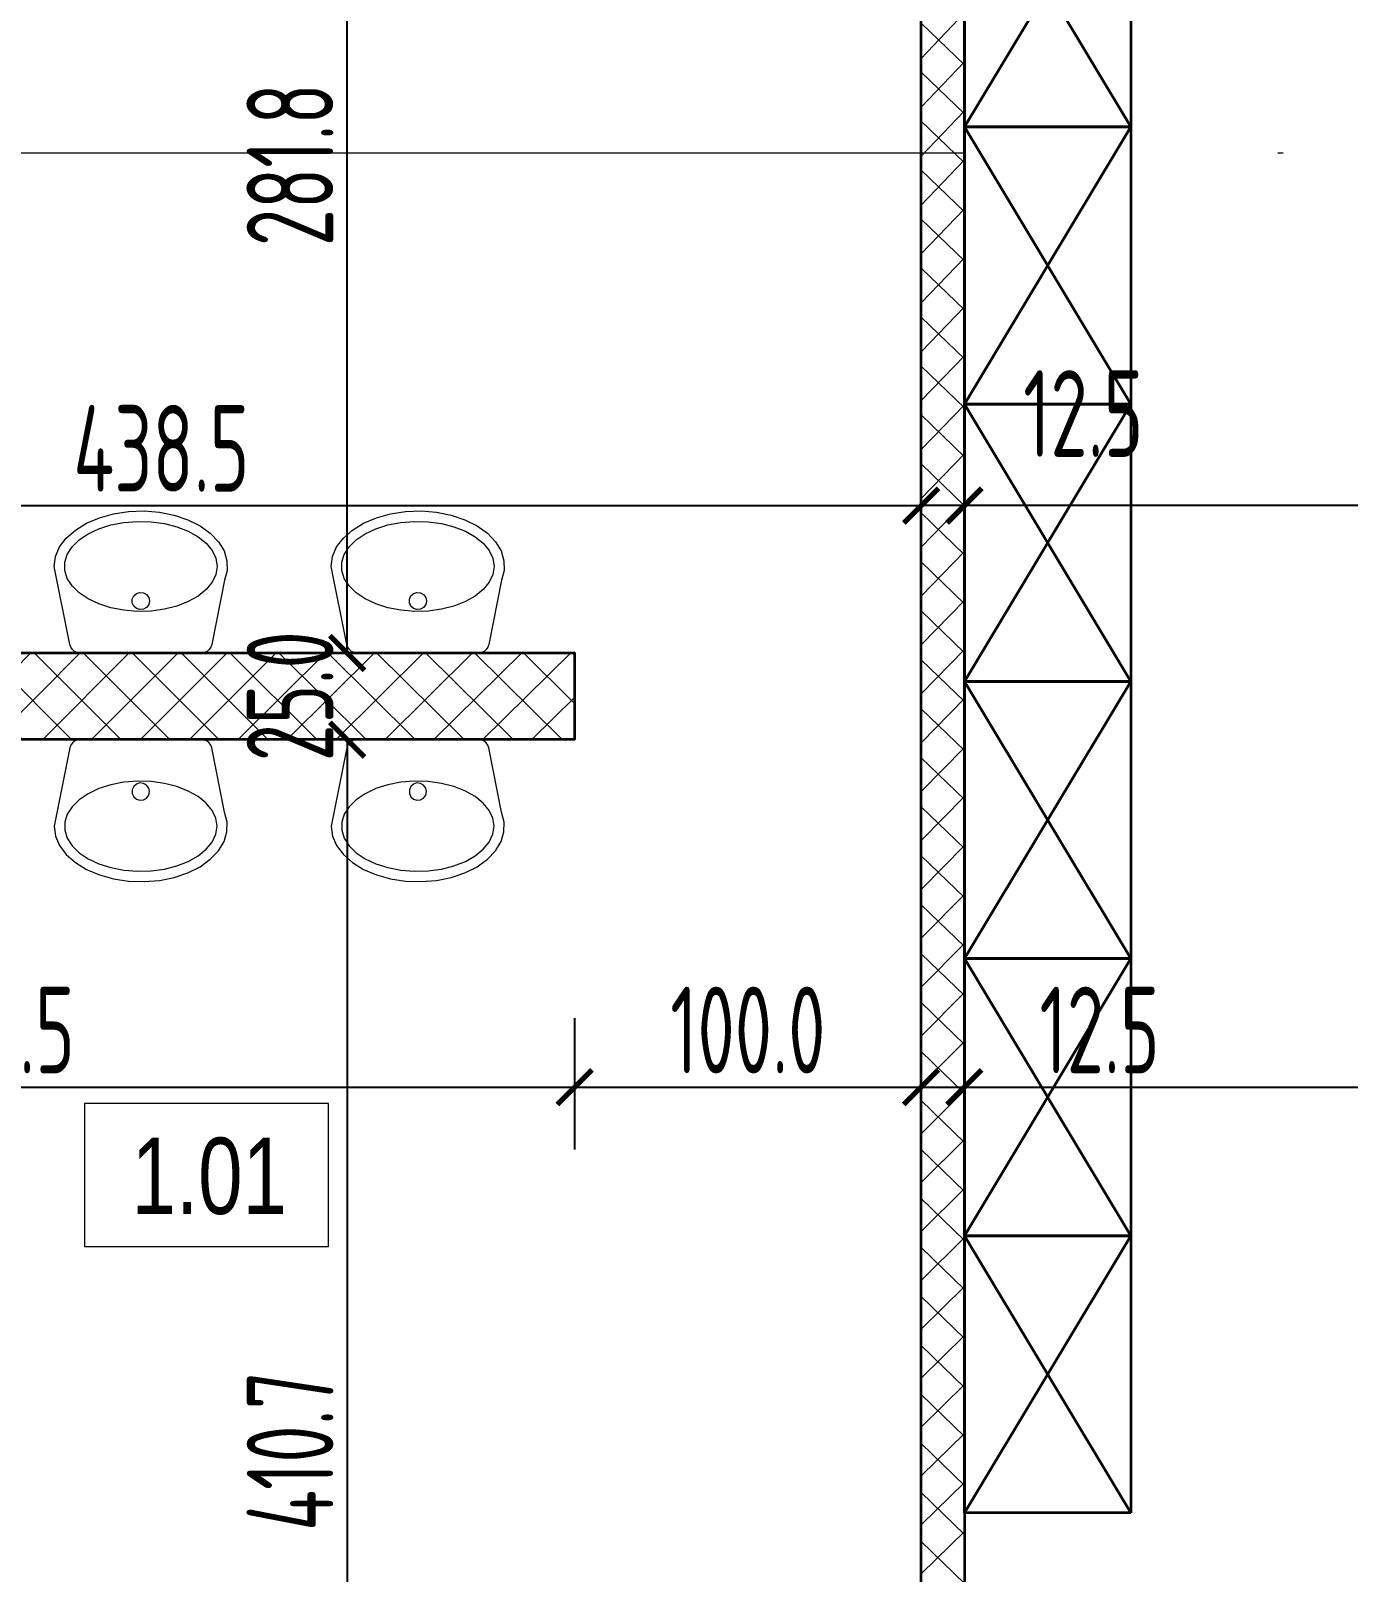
# Model space of a CAD drawing. Extents: x 6529560 to 6558080, y 5579316 to 5588131.
# Drawn here: x 6543747.072 to 6543750.874, y 5579637.86 to 5579642.309 of the extents above; entities that cross this region are included whole.
import ezdxf

# ---------------------------------------------------------------- set-up
doc = ezdxf.new("R2010")
doc.units = 0
doc.header["$MEASUREMENT"] = 0
doc.header["$PDSIZE"] = -5
doc.linetypes.add('ACAD_ISO10W100', pattern=[18, 12, -3, 0, -3])
doc.linetypes.add('GR_SOLID', pattern=[0])
doc.layers.get('0').update_dxf_attribs({"color": 2, "linetype": 'CONTINUOUS', "lineweight": 5})
doc.layers.get('Defpoints').update_dxf_attribs({"linetype": 'CONTINUOUS'})
for name, color, linetype, lineweight in [('arch_opisy', 20, 'CONTINUOUS', 13), ('arch_osie', 181, 'CONTINUOUS', 5), ('arch_powierzchnia', 6, 'CONTINUOUS', 35), ('arch_sciany wewnetrzne gk', 70, 'CONTINUOUS', 25), ('arch_sciany wewntrzne gk wypelnienie', 70, 'CONTINUOUS', 13), ('arch_urządzenia sanitarne', 4, 'GR_SOLID', 13), ('arch_wymiary', 2, 'CONTINUOUS', 13), ('AUSSENMASSE_N3', 7, 'GR_SOLID', 18), ('SZAFKI NOWE', 6, 'CONTINUOUS', 0)]:
    doc.layers.add(name, color=color, linetype=linetype, lineweight=lineweight)
doc.styles.add('ISO8', font='iso8.shx', dxfattribs={"width": 0.7})
doc.styles.get("Standard").update_dxf_attribs({"font": 'arial.ttf', "width": 0.75})
doc.dimstyles.new('biura', dxfattribs={"dimtxt": 0.25, "dimasz": 0.1, "dimexe": 0.18, "dimexo": 0.0625, "dimgap": 0.04, "dimtad": 1, "dimdec": 1, "dimlfac": 100, "dimzin": 0, "dimdsep": 46, "dimtxsty": 'ISO8', "dimblk": 'ARCHTICK', "dimcen": 0.09, "dimadec": 0, "dimazin": 0, "dimtfac": 1, "dimtdec": 1, "dimtix": 1, "dimtofl": 0, "dimtmove": 0, "dimatfit": 3, "dimldrblk": 'ARCHTICK', "dimfxl": 0.2, "dimfxlon": 1, "dimtolj": 1, "dimtzin": 0, "dimarcsym": 0})

# ---------------------------------------------------------------- blocks, each defined once
blk = doc.blocks.new('A$C7F3D7EBB')
at = {"layer": 'arch_urządzenia sanitarne'}
for points in [[(0.4098818795755507, 0.0738752875477076), (0.4098818795755507, 0.4246862875297667), (0.4087588796392084, 0.43282328825444), (0.4054688801988961, 0.4403512878343463), (0.4002618798986079, 0.4467032877728343), (0.3935248795896768, 0.451404287479818), (0.3857678798958659, 0.4541032882407309), (0.1598818795755506, 0.4992812881246211), (0.1314358795061707, 0.495298287831247), (0.1038938798010349, 0.4834742881357671), (0.0781368799507618, 0.4641892882063985), (0.054985879920423, 0.4380572875961663), (0.0351758794859052, 0.4059062879532577), (0.0193398799747229, 0.3687662882730365), (0.0079828798770905, 0.327819287776947), (0.001465879380703, 0.2843682877719402), (-3.119930625e-06, 0.2397992881014943), (0.003622880205512, 0.1955332877114415), (0.0122288800776005, 0.1529802875593305), (0.0255398796871305, 0.1134942881762981), (0.0431318795308471, 0.0783362882211805), (0.0644438797608018, 0.0486262878403068), (0.0887978794053197, 0.0253082877025008), (0.1154148802161217, 0.0091302879154682), (0.1434508794918656, 0.000602288171649), (0.1720088794827461, 2.877786756e-07), (0.2001828802749515, 0.0073412880301476), (0.3857658794149756, 0.0444582877680659), (0.3935248795896768, 0.0471572875976563), (0.4002618798986079, 0.051859287545085), (0.4054688801988961, 0.0582102881744504), (0.4087588796392084, 0.0657382877543569), (0.409883880056441, 0.0738752875477076)], [(0.1598818795755506, 0.0292812874540687), (0.1830948796123266, 0.03281628806144), (0.2055618800222874, 0.0433102874085307), (0.2265598801895976, 0.060423287563026), (0.2454138798639178, 0.0836042882874608), (0.2615208802744746, 0.1121142879128456), (0.274359880015254, 0.1450292877852917), (0.2835208801552653, 0.1812972882762551), (0.2887068800628185, 0.2197492877021432), (0.2897518798708916, 0.2591512883082032), (0.2866238802671432, 0.2982352878898382), (0.2794218799099326, 0.3357462882995605), (0.2683758800849318, 0.3704772880300879), (0.2538458798080683, 0.4013132881373167), (0.2362948795780539, 0.427265288308263), (0.2162868799641728, 0.4474942879751326), (0.1944668795913458, 0.4613532880321145), (0.1715358793735504, 0.4683952881023288), (0.1482288800179958, 0.4683952881023288), (0.1252978798002005, 0.4613532880321145), (0.1034778794273734, 0.4474942879751326), (0.0834698798134923, 0.427265288308263), (0.065918879583478, 0.4013132881373167), (0.051388880237937, 0.3704772880300879), (0.0403428794816136, 0.3357462882995605), (0.0331408800557256, 0.2982352878898382), (0.0300128795206547, 0.2591512883082032), (0.0310578802600503, 0.2197492877021432), (0.0362438801676035, 0.1812972882762551), (0.0454048793762922, 0.1450292877852917), (0.0582438800483942, 0.1121142879128456), (0.0743508795276284, 0.0836042882874608), (0.0932048801332712, 0.060423287563026), (0.1142028793692589, 0.043308287858963), (0.1366698797792196, 0.03281628806144), (0.1598818795755506, 0.0292812874540687)], [(0.2598828794434667, 0.2242812877520919), (0.2700508795678616, 0.2264422876760364), (0.2784618800505996, 0.232553287409246), (0.2836598800495267, 0.2415562877431512), (0.2847448801621795, 0.2518942877650261), (0.2815328799188137, 0.2617812883108854), (0.2745768800377846, 0.2695062877610326), (0.2650798801332712, 0.2737352875992656), (0.2546848794445395, 0.2737352875992656), (0.2451888797804713, 0.2695062877610326), (0.2382328798994422, 0.2617812883108854), (0.2350208796560764, 0.2518942877650261), (0.2361058797687292, 0.2415562877431512), (0.2413028795272112, 0.232553287409246), (0.2497148802503943, 0.2264422876760364), (0.2598828794434667, 0.2242812877520919)]]:
    blk.add_lwpolyline(points, dxfattribs=at)
blk = doc.blocks.new('_ArchTick')
at = {"color": 0, "linetype": 'ByBlock', "const_width": 0.15}
blk.add_lwpolyline([(-0.5, -0.5), (0.5, 0.5)], dxfattribs=at)
blk = doc.blocks.new('*D1858')
at = {"layer": 'arch_wymiary', "color": 0, "lineweight": -2, "transparency": 16777216}
for p, q in [((6543745.256513099, 5579641.092261126), (6543745.256513099, 5579640.758356167)), ((6543745.256513099, 5579640.938356168), (6543749.641529834, 5579640.938356168)), ((6543749.641529834, 5579640.779002955), (6543749.641529834, 5579640.758356167))]:
    blk.add_line(p, q, dxfattribs=at)
at = {"layer": 'Defpoints', "color": 0, "transparency": 16777216}
for p in [(6543745.256513099, 5579641.153702366, 0.0737096463152351), (6543749.641529834, 5579641.153695461, -7.265392897968702), (6543749.641529834, 5579640.938356168)]:
    blk.add_point(p, dxfattribs=at)
at = {"layer": 'arch_wymiary', "color": 0, "lineweight": -2, "transparency": 16777216, "xscale": 0.1, "yscale": 0.1, "zscale": 0.1, "rotation": 180}
blk.add_blockref('_ArchTick', (6543745.256513099, 5579640.938356168), dxfattribs=at)
at = {"layer": 'arch_wymiary', "color": 0, "lineweight": -2, "transparency": 16777216, "xscale": 0.1, "yscale": 0.1, "zscale": 0.1}
blk.add_blockref('_ArchTick', (6543749.641529834, 5579640.938356168), dxfattribs=at)
at = {"layer": 'arch_wymiary', "color": 0, "transparency": 16777216, "insert": (6543747.449021466, 5579641.103356167), "char_height": 0.25, "attachment_point": 5, "style": 'ISO8'}
blk.add_mtext('\\A1;438.5', dxfattribs=at)
blk = doc.blocks.new('*D1859')
at = {"layer": 'arch_wymiary', "color": 0, "lineweight": -2, "transparency": 16777216}
for p, q in [((6543748.184001515, 5579640.262888228), (6543747.805469784, 5579640.262888228)), ((6543747.985469784, 5579640.262888228), (6543747.985469784, 5579636.15605828)), ((6543747.823477844, 5579636.15605828), (6543747.805469784, 5579636.15605828))]:
    blk.add_line(p, q, dxfattribs=at)
at = {"layer": 'Defpoints', "color": 0, "transparency": 16777216}
for p in [(6543748.641528553, 5579640.262888228, 0.0737096463152351), (6543747.985469784, 5579636.15605828), (6543748.15016134, 5579636.15605828, -7.265392912928183)]:
    blk.add_point(p, dxfattribs=at)
at = {"layer": 'arch_wymiary', "color": 0, "lineweight": -2, "transparency": 16777216, "xscale": 0.1, "yscale": 0.1, "zscale": 0.1}
for p, rotation in [((6543747.985469784, 5579640.262888228), 90), ((6543747.985469784, 5579636.15605828), 270)]:
    blk.add_blockref('_ArchTick', p, dxfattribs=dict(at, rotation=rotation))
at = {"layer": 'arch_wymiary', "color": 0, "transparency": 16777216, "insert": (6543747.820469783, 5579638.209473252), "char_height": 0.25, "attachment_point": 5, "rotation": 90, "style": 'ISO8'}
blk.add_mtext('\\A1;410.7', dxfattribs=at)
blk = doc.blocks.new('*D1913')
at = {"layer": 'arch_wymiary', "color": 0, "lineweight": -2, "transparency": 16777216}
for p, q in [((6543747.985469784, 5579640.512888225), (6543747.985469784, 5579640.612888225)), ((6543748.184001515, 5579640.512888225), (6543747.805469784, 5579640.512888225)), ((6543748.184001515, 5579640.262888228), (6543747.805469784, 5579640.262888228)), ((6543747.985469784, 5579640.262888228), (6543747.985469784, 5579640.162888227))]:
    blk.add_line(p, q, dxfattribs=at)
at = {"layer": 'Defpoints', "color": 0, "transparency": 16777216}
for p in [(6543747.985469784, 5579640.512888225), (6543748.641528553, 5579640.512888225, 0.0737096463152351), (6543748.641528553, 5579640.262888228, 0.0737096463152351)]:
    blk.add_point(p, dxfattribs=at)
at = {"layer": 'arch_wymiary', "color": 0, "lineweight": -2, "transparency": 16777216, "xscale": 0.1, "yscale": 0.1, "zscale": 0.1}
for p, rotation in [((6543747.985469784, 5579640.512888225), 270), ((6543747.985469784, 5579640.262888228), 90)]:
    blk.add_blockref('_ArchTick', p, dxfattribs=dict(at, rotation=rotation))
at = {"layer": 'arch_wymiary', "color": 0, "transparency": 16777216, "insert": (6543747.820469783, 5579640.387888225), "char_height": 0.25, "attachment_point": 5, "rotation": 90, "style": 'ISO8'}
blk.add_mtext('\\A1;25.0', dxfattribs=at)
blk = doc.blocks.new('*D1914')
at = {"layer": 'arch_wymiary', "color": 0, "lineweight": -2, "transparency": 16777216}
for p, q in [((6543748.182475978, 5579643.331046415), (6543747.805469784, 5579643.331046415)), ((6543747.985469784, 5579640.512888225), (6543747.985469784, 5579643.331046415)), ((6543748.184001515, 5579640.512888225), (6543747.805469784, 5579640.512888225))]:
    blk.add_line(p, q, dxfattribs=at)
at = {"layer": 'Defpoints', "color": 0, "transparency": 16777216}
for p in [(6543747.985469784, 5579643.331046415), (6543748.389198646, 5579643.331046415, 0.0737096463152351), (6543748.641528553, 5579640.512888225, 0.0737096463152351)]:
    blk.add_point(p, dxfattribs=at)
at = {"layer": 'arch_wymiary', "color": 0, "lineweight": -2, "transparency": 16777216, "xscale": 0.1, "yscale": 0.1, "zscale": 0.1}
for p, rotation in [((6543747.985469784, 5579643.331046415), 90), ((6543747.985469784, 5579640.512888225), 270)]:
    blk.add_blockref('_ArchTick', p, dxfattribs=dict(at, rotation=rotation))
at = {"layer": 'arch_wymiary', "color": 0, "transparency": 16777216, "insert": (6543747.820469783, 5579641.921967318), "char_height": 0.25, "attachment_point": 5, "rotation": 90, "style": 'ISO8'}
blk.add_mtext('\\A1;281.8', dxfattribs=at)
blk = doc.blocks.new('*D1916')
at = {"layer": 'arch_wymiary', "color": 0, "lineweight": -2, "transparency": 16777216}
for p, q in [((6543745.256513099, 5579639.459074976), (6543745.256513099, 5579639.079810358)), ((6543748.64152855, 5579639.459074976), (6543748.64152855, 5579639.079810358)), ((6543745.256513099, 5579639.259810358), (6543748.64152855, 5579639.259810358))]:
    blk.add_line(p, q, dxfattribs=at)
at = {"layer": 'Defpoints', "color": 0, "transparency": 16777216}
for p in [(6543745.256513099, 5579640.262888226, 0.0737096463152351), (6543748.64152855, 5579640.262888226, 0.0737096463152351), (6543748.64152855, 5579639.259810358)]:
    blk.add_point(p, dxfattribs=at)
at = {"layer": 'arch_wymiary', "color": 0, "lineweight": -2, "transparency": 16777216, "xscale": 0.1, "yscale": 0.1, "zscale": 0.1, "rotation": 180}
blk.add_blockref('_ArchTick', (6543745.256513099, 5579639.259810358), dxfattribs=at)
at = {"layer": 'arch_wymiary', "color": 0, "lineweight": -2, "transparency": 16777216, "xscale": 0.1, "yscale": 0.1, "zscale": 0.1}
blk.add_blockref('_ArchTick', (6543748.64152855, 5579639.259810358), dxfattribs=at)
at = {"layer": 'arch_wymiary', "color": 0, "transparency": 16777216, "insert": (6543746.949020825, 5579639.424810358), "char_height": 0.25, "attachment_point": 5, "style": 'ISO8'}
blk.add_mtext('\\A1;338.5', dxfattribs=at)
blk = doc.blocks.new('*D1917')
at = {"layer": 'arch_wymiary', "color": 0, "lineweight": -2, "transparency": 16777216}
for p, q in [((6543748.64152855, 5579639.459074976), (6543748.64152855, 5579639.079810358)), ((6543749.641524503, 5579639.060242945), (6543749.641524503, 5579639.439810359)), ((6543748.64152855, 5579639.259810358), (6543749.641524503, 5579639.259810358))]:
    blk.add_line(p, q, dxfattribs=at)
at = {"layer": 'Defpoints', "color": 0, "transparency": 16777216}
for p in [(6543748.64152855, 5579640.262888226, 0.0737096463152351), (6543749.641524503, 5579639.259810358), (6543749.641524503, 5579637.896356705, 0.0737096463152351)]:
    blk.add_point(p, dxfattribs=at)
at = {"layer": 'arch_wymiary', "color": 0, "lineweight": -2, "transparency": 16777216, "xscale": 0.1, "yscale": 0.1, "zscale": 0.1, "rotation": 180}
blk.add_blockref('_ArchTick', (6543748.64152855, 5579639.259810358), dxfattribs=at)
at = {"layer": 'arch_wymiary', "color": 0, "lineweight": -2, "transparency": 16777216, "xscale": 0.1, "yscale": 0.1, "zscale": 0.1}
blk.add_blockref('_ArchTick', (6543749.641524503, 5579639.259810358), dxfattribs=at)
at = {"layer": 'arch_wymiary', "color": 0, "transparency": 16777216, "insert": (6543749.141526526, 5579639.424810358), "char_height": 0.25, "attachment_point": 5, "style": 'ISO8'}
blk.add_mtext('\\A1;100.0', dxfattribs=at)
blk = doc.blocks.new('*D1918')
at = {"layer": 'arch_wymiary', "color": 0, "lineweight": -2, "transparency": 16777216}
for p, q in [((6543749.641524503, 5579639.060245291), (6543749.641524503, 5579639.439812706)), ((6543749.766521877, 5579639.361693393), (6543749.766521877, 5579639.439812706)), ((6543749.641524503, 5579639.259812706), (6543749.766521877, 5579639.259812706)), ((6543749.766521877, 5579639.259812706), (6543750.446521876, 5579639.259812706))]:
    blk.add_line(p, q, dxfattribs=at)
at = {"layer": 'Defpoints', "color": 0, "transparency": 16777216}
for p in [(6543749.766521877, 5579639.259812706), (6543749.766521877, 5579639.069636442, -1.76220780621487), (6543749.641524503, 5579637.896356705, 0.0737096463152351)]:
    blk.add_point(p, dxfattribs=at)
at = {"layer": 'arch_wymiary', "color": 0, "lineweight": -2, "transparency": 16777216, "xscale": 0.1, "yscale": 0.1, "zscale": 0.1, "rotation": 180}
blk.add_blockref('_ArchTick', (6543749.641524503, 5579639.259812706), dxfattribs=at)
at = {"layer": 'arch_wymiary', "color": 0, "lineweight": -2, "transparency": 16777216, "xscale": 0.1, "yscale": 0.1, "zscale": 0.1}
blk.add_blockref('_ArchTick', (6543749.766521877, 5579639.259812706), dxfattribs=at)
at = {"layer": 'arch_wymiary', "color": 0, "transparency": 16777216, "insert": (6543750.156521877, 5579639.424812707), "char_height": 0.25, "attachment_point": 5, "style": 'ISO8'}
blk.add_mtext('\\A1;12.5', dxfattribs=at)
blk = doc.blocks.new('*D1919')
at = {"layer": 'arch_wymiary', "color": 0, "lineweight": -2, "transparency": 16777216}
for p, q in [((6543749.766521877, 5579639.361691521), (6543749.766521877, 5579639.439810359)), ((6543766.436521612, 5579639.202529527), (6543766.436521612, 5579639.439810359)), ((6543749.766521877, 5579639.259810358), (6543766.436521612, 5579639.259810358))]:
    blk.add_line(p, q, dxfattribs=at)
at = {"layer": 'Defpoints', "color": 0, "transparency": 16777216}
for p in [(6543766.436521612, 5579639.259810358), (6543749.766521877, 5579639.069636442, -1.76220780621487), (6543766.436521612, 5579638.031049666, -1.76220780621487)]:
    blk.add_point(p, dxfattribs=at)
at = {"layer": 'arch_wymiary', "color": 0, "lineweight": -2, "transparency": 16777216, "xscale": 0.1, "yscale": 0.1, "zscale": 0.1, "rotation": 180}
blk.add_blockref('_ArchTick', (6543749.766521877, 5579639.259810358), dxfattribs=at)
at = {"layer": 'arch_wymiary', "color": 0, "lineweight": -2, "transparency": 16777216, "xscale": 0.1, "yscale": 0.1, "zscale": 0.1}
blk.add_blockref('_ArchTick', (6543766.436521612, 5579639.259810358), dxfattribs=at)
at = {"layer": 'arch_wymiary', "color": 0, "transparency": 16777216, "insert": (6543758.101521745, 5579639.424810358), "char_height": 0.25, "attachment_point": 5, "style": 'ISO8'}
blk.add_mtext('\\A1;1667.0', dxfattribs=at)
blk = doc.blocks.new('*D1962')
at = {"layer": 'arch_wymiary', "color": 0, "lineweight": -2, "transparency": 16777216}
for p, q in [((6543749.76652416, 5579641.107642872), (6543749.76652416, 5579641.118356376)), ((6543767.120718511, 5579641.033762259), (6543767.120718511, 5579641.118356376)), ((6543767.120718511, 5579640.938356377), (6543749.76652416, 5579640.938356377))]:
    blk.add_line(p, q, dxfattribs=at)
at = {"layer": 'Defpoints', "color": 0, "transparency": 16777216}
for p in [(6543749.76652416, 5579640.938356377), (6543749.76652416, 5579640.913438525, -7.265392897968702), (6543767.120718511, 5579640.715962959, -1.76220780621487)]:
    blk.add_point(p, dxfattribs=at)
at = {"layer": 'arch_wymiary', "color": 0, "lineweight": -2, "transparency": 16777216, "xscale": 0.1, "yscale": 0.1, "zscale": 0.1, "rotation": 180}
blk.add_blockref('_ArchTick', (6543749.76652416, 5579640.938356377), dxfattribs=at)
at = {"layer": 'arch_wymiary', "color": 0, "lineweight": -2, "transparency": 16777216, "xscale": 0.1, "yscale": 0.1, "zscale": 0.1}
blk.add_blockref('_ArchTick', (6543767.120718511, 5579640.938356377), dxfattribs=at)
at = {"layer": 'arch_wymiary', "color": 0, "transparency": 16777216, "insert": (6543758.443621335, 5579641.103356378), "char_height": 0.25, "attachment_point": 5, "style": 'ISO8'}
blk.add_mtext('\\A1;1735.4', dxfattribs=at)
blk = doc.blocks.new('*D1963')
at = {"layer": 'arch_wymiary', "color": 0, "lineweight": -2, "transparency": 16777216}
for p, q in [((6543749.641529494, 5579641.108938745), (6543749.641529494, 5579641.118356376)), ((6543749.76652416, 5579641.107642872), (6543749.76652416, 5579641.118356376)), ((6543749.76652416, 5579640.938356377), (6543749.641529494, 5579640.938356377))]:
    blk.add_line(p, q, dxfattribs=at)
at = {"layer": 'Defpoints', "color": 0, "transparency": 16777216}
for p in [(6543749.641529494, 5579640.938356377), (6543749.641529494, 5579640.938241071, -7.265392897968702), (6543749.76652416, 5579640.913438525, -7.265392897968702)]:
    blk.add_point(p, dxfattribs=at)
at = {"layer": 'arch_wymiary', "color": 0, "lineweight": -2, "transparency": 16777216, "xscale": 0.1, "yscale": 0.1, "zscale": 0.1, "rotation": 180}
blk.add_blockref('_ArchTick', (6543749.641529494, 5579640.938356377), dxfattribs=at)
at = {"layer": 'arch_wymiary', "color": 0, "lineweight": -2, "transparency": 16777216, "xscale": 0.1, "yscale": 0.1, "zscale": 0.1}
blk.add_blockref('_ArchTick', (6543749.76652416, 5579640.938356377), dxfattribs=at)
at = {"layer": 'arch_wymiary', "color": 0, "transparency": 16777216, "insert": (6543750.109458877, 5579641.203894464), "char_height": 0.25, "attachment_point": 5, "style": 'ISO8'}
blk.add_mtext('\\A1;12.5', dxfattribs=at)
blk = doc.blocks.new('szafka podwojna')
at = {"layer": 'arch_powierzchnia'}
for p, q in [((-135.5164674632251, 217.0187751548365), (-134.7164674634114, 217.4987751552835)), ((-134.7164674634114, 217.0187751548365), (-135.5164674632251, 217.4987751552835))]:
    blk.add_line(p, q, dxfattribs=at)
blk.add_lwpolyline([(-135.5164674632251, 217.0187751548365), (-135.5164674632251, 217.4987751552835), (-134.7164674634114, 217.4987751552835), (-134.7164674634114, 217.0187751548365)], close=True, dxfattribs=at)
blk = doc.blocks.new('Szafki nowe_1')
at = {"layer": 'SZAFKI NOWE', "rotation": 90}
for p in [(53.54711728077382, 345.9021972939372, -7.265392897968701), (53.54711728077382, 345.1021972941235, -7.265392897968701), (53.54711728077382, 344.3021972943097, -7.265392897968701), (53.54711728077382, 343.50219729729, -7.265392897968701), (53.54711728077382, 342.7021972974762, -7.265392897968701), (53.54711728077382, 341.9021972995251, -7.265392897968701)]:
    blk.add_blockref('szafka podwojna', p, dxfattribs=at)

msp = doc.modelspace()

# ---------------------------------------------------------------- hatches: boundary and pattern name
at = {"layer": 'arch_sciany wewntrzne gk wypelnienie'}
h = msp.add_hatch(dxfattribs=at)
h.set_pattern_fill('ANSI37', color=256, scale=0.8, angle=90)
h.set_pattern_definition([(135, (0.1868197629228234, 63.27786768041551), (-0.0707106781186548, -0.0707106781186548), []), (225, (0.1868197629228234, 63.27786768041551), (0.0707106781186548, -0.0707106781186548), [])])
h.paths.add_polyline_path([(6543828.561865154, 5579645.981160874), (6543828.641878861, 5579645.981160874), (6543828.641878861, 5579646.081149062), (6543828.561865154, 5579646.081149062)], flags=17)
h.paths.add_polyline_path([(6543827.461865149, 5579646.081080253), (6543827.461865149, 5579645.981080253), (6543827.721865154, 5579645.981080251), (6543827.721865156, 5579646.081080251), (6543827.641865151, 5579646.081080251), (6543827.641865163, 5579647.18108025), (6543827.541865164, 5579647.181080251), (6543827.541865152, 5579646.081080252)], flags=17)
h.paths.add_polyline_path([(6543826.361865145, 5579646.081080259), (6543826.361865145, 5579645.981080259), (6543826.62186515, 5579645.981080257), (6543826.621865151, 5579646.081080256), (6543826.541865147, 5579646.081080256), (6543826.541865159, 5579647.181080256), (6543826.441865158, 5579647.181080256), (6543826.441865148, 5579646.081080258)], flags=17)
h.paths.add_polyline_path([(6543830.787053015, 5579644.450589061), (6543832.634837521, 5579644.450228008), (6543832.634843406, 5579644.575292775), (6543831.835885461, 5579644.575330372), (6543831.835901699, 5579647.331014281), (6543831.585903252, 5579647.331014281), (6543831.585903251, 5579644.575524294), (6543830.787053015, 5579644.575501998)], flags=17)
h.paths.add_polyline_path([(6543775.686521325, 5579637.672689387), (6543775.843657295, 5579637.672689387), (6543775.843657295, 5579637.797689388), (6543775.686521325, 5579637.797689388)])
h.paths.add_polyline_path([(6543805.236314083, 5579644.576627775), (6543805.236314083, 5579644.45200551), (6543805.41154727, 5579644.45200551), (6543805.41154725, 5579647.331050522), (6543805.286547243, 5579647.331137753), (6543805.286547243, 5579644.576694123)])
h.paths.add_polyline_path([(6543810.88406233, 5579642.924452156), (6543810.88406233, 5579636.101050935), (6543811.008981203, 5579636.101049515), (6543811.008981203, 5579642.924452157), (6543814.042663576, 5579642.924439816), (6543814.042663577, 5579643.049438907), (6543809.65411646, 5579643.049451245), (6543809.65411646, 5579642.924439363)])
h.paths.add_polyline_path([(6543809.654116455, 5579647.331482378), (6543809.65411646, 5579644.452364659), (6543809.65411646, 5579644.451896342), (6543809.65411399, 5579644.45236537), (6543809.779113988, 5579644.452363949), (6543809.779127703, 5579644.451720254), (6543811.573017885, 5579644.451606903), (6543811.573025783, 5579644.576606905), (6543809.779116462, 5579644.577356762), (6543809.779116456, 5579647.331518841)])
h.paths.add_polyline_path([(6543795.064303077, 5579647.331111448), (6543795.189303072, 5579647.331111448), (6543795.1893021, 5579647.211129703), (6543795.064302105, 5579647.211129703)])
h.paths.add_polyline_path([(6543792.31217517, 5579647.33100331), (6543792.437175165, 5579647.33100331), (6543792.439298573, 5579647.211131428), (6543792.314298579, 5579647.211131428)])
h.paths.add_polyline_path([(6543828.641865159, 5579647.331055211), (6543828.641865159, 5579647.18105521), (6543825.441863949, 5579647.181092065), (6543825.441865721, 5579647.331149061)])
h.paths.add_polyline_path([(6543825.441852019, 5579645.981160874), (6543825.521865726, 5579645.981160874), (6543825.521865726, 5579646.081149062), (6543825.441852019, 5579646.081149062)], flags=17)
h.paths.add_polyline_path([(6543818.592953824, 5579644.576226859), (6543818.742100207, 5579644.576226859), (6543818.742100207, 5579644.451152669), (6543818.592953824, 5579644.451152669)], flags=17)
h.paths.add_polyline_path([(6543814.748226576, 5579647.331049294), (6543814.748052519, 5579644.576405041), (6543814.623943061, 5579644.576477646), (6543814.623935158, 5579644.451412881), (6543817.592953825, 5579644.45122528), (6543817.592953825, 5579644.576225281), (6543814.873226583, 5579644.57639713), (6543814.873226576, 5579647.330898343)], flags=17)
h.paths.add_polyline_path([(6543812.623226572, 5579647.331049288), (6543812.623052524, 5579644.576539311), (6543812.573017962, 5579644.576539311), (6543812.573017961, 5579644.451607237), (6543813.62394306, 5579644.451607236), (6543813.62394306, 5579644.576477646), (6543812.748226577, 5579644.576531402), (6543812.748226572, 5579647.331012815)], flags=17)
h.paths.add_polyline_path([(6543828.641865159, 5579645.702650339), (6543828.766865158, 5579645.702650339), (6543828.766865158, 5579647.331055209), (6543828.641865159, 5579647.331055209)], flags=17)
h.paths.add_polyline_path([(6543829.787053015, 5579644.575485169), (6543829.787053015, 5579644.450485169), (6543825.441831694, 5579644.450503101), (6543825.441833173, 5579644.575729337), (6543828.641865159, 5579644.575731079), (6543828.64186516, 5579644.70265034), (6543828.766871679, 5579644.70265034), (6543828.766858637, 5579644.575524296)], flags=17)
h.paths.add_polyline_path([(6543825.111800769, 5579643.049434531), (6543825.111800769, 5579642.924434531), (6543826.725269865, 5579642.924449537), (6543826.725270373, 5579642.324436933), (6543828.875138346, 5579642.324138367), (6543828.87513684, 5579642.924416476), (6543834.569482241, 5579642.924426556), (6543834.569482241, 5579643.049446103), (6543828.750269763, 5579643.049439145), (6543828.750270269, 5579642.449438221), (6543826.850269867, 5579642.44943704), (6543826.850269867, 5579643.049439835)], flags=17)
h.paths.add_polyline_path([(6543823.269951481, 5579643.049438738), (6543823.269951481, 5579642.924438738), (6543823.561521325, 5579642.924450911), (6543823.561521325, 5579636.431054013), (6543823.686521325, 5579636.431054015), (6543823.686521325, 5579642.924450911), (6543824.111800769, 5579642.924450911), (6543824.111800769, 5579643.049443827)], flags=17)
h.paths.add_polyline_path([(6543815.654021638, 5579637.987923907), (6543815.779021638, 5579637.987923907), (6543815.779021638, 5579636.101049056), (6543815.654021638, 5579636.101049056)])
h.paths.add_polyline_path([(6543815.042663576, 5579643.049449506), (6543815.042663576, 5579642.924439362), (6543815.654021637, 5579642.92445091), (6543815.654021637, 5579638.987923909), (6543815.779021636, 5579638.987923913), (6543815.779021636, 5579642.924434779), (6543816.070540624, 5579642.924434777), (6543816.070540624, 5579643.049448503)], flags=17)
h.paths.add_polyline_path([(6543777.600718519, 5579645.766186504), (6543777.47571852, 5579645.766186504), (6543777.475718506, 5579642.616051656), (6543781.615445573, 5579642.616051656), (6543781.615445573, 5579642.741051656), (6543777.600718519, 5579642.741051656)])
h.paths.add_polyline_path([(6543777.47571852, 5579647.331018921), (6543777.600718519, 5579647.331018921), (6543777.600718519, 5579646.766186503), (6543777.47571852, 5579646.766186503)])
h.paths.add_polyline_path([(6543793.814436248, 5579642.961131418), (6543794.964489419, 5579642.961131418), (6543794.964489419, 5579643.086131421), (6543793.814436248, 5579643.086131421)], flags=16)
h.paths.add_polyline_path([(6543793.814487727, 5579643.98613142), (6543794.964489416, 5579643.98613142), (6543794.964489416, 5579644.111131422), (6543793.814487727, 5579644.111131422)], flags=17)
h.paths.add_polyline_path([(6543793.814489417, 5579645.136131424), (6543794.964489416, 5579645.136131424), (6543794.964489416, 5579645.011131424), (6543793.814489417, 5579645.011131424)], flags=17)
h.paths.add_polyline_path([(6543792.464298523, 5579645.011131426), (6543793.614300215, 5579645.011131426), (6543793.614300215, 5579645.136131427), (6543792.464298523, 5579645.136131427)], flags=17)
h.paths.add_polyline_path([(6543792.464298522, 5579643.986131424), (6543793.614300213, 5579643.986131424), (6543793.614300213, 5579644.111131423), (6543792.464298522, 5579644.111131423)], flags=17)
h.paths.add_polyline_path([(6543792.464298518, 5579642.961131423), (6543793.614298517, 5579642.961131423), (6543793.614298517, 5579643.086131421), (6543792.464298518, 5579643.086131421)], flags=17)
h.paths.add_polyline_path([(6543790.014298522, 5579643.031131419), (6543791.164298526, 5579643.031131419), (6543791.164298526, 5579643.156131423), (6543790.014298522, 5579643.156131423)], flags=17)
h.paths.add_polyline_path([(6543790.014298522, 5579644.056131423), (6543791.164298523, 5579644.056131423), (6543791.164298523, 5579644.181131424), (6543790.014298522, 5579644.181131424)], flags=16)
h.paths.add_polyline_path([(6543790.014298522, 5579645.206131426), (6543791.164298522, 5579645.206131426), (6543791.164298522, 5579645.081131426), (6543790.014298522, 5579645.081131426)], flags=16)
h.paths.add_polyline_path([(6543790.01421879, 5579646.231131428), (6543791.164298522, 5579646.231131428), (6543791.164298522, 5579646.106131427), (6543790.01421879, 5579646.106131427)], flags=16)
h.paths.add_polyline_path([(6543796.213363018, 5579647.331119875), (6543796.463363021, 5579647.331119875), (6543796.463363021, 5579642.880818727), (6543796.213363018, 5579642.880818727)])
h.paths.add_polyline_path([(6543789.764298565, 5579647.331146478), (6543790.016388016, 5579647.331020209), (6543790.014296836, 5579643.03113142), (6543789.889628598, 5579643.031131419), (6543789.889628595, 5579642.859047708), (6543789.764298565, 5579642.859047708)])
h.paths.add_polyline_path([(6543787.929314178, 5579647.33104909), (6543788.05439391, 5579647.33104909), (6543788.05439391, 5579642.858965536), (6543787.929314178, 5579642.858965536)])
h.paths.add_polyline_path([(6543781.771021585, 5579640.816051659), (6543781.771021585, 5579640.691051658), (6543782.863160357, 5579640.691051658), (6543782.863160357, 5579641.653551657), (6543798.011619514, 5579641.653524778), (6543798.011619634, 5579641.778524778), (6543796.463363023, 5579641.778622277), (6543796.463363029, 5579641.880818727), (6543796.338363029, 5579641.880818727), (6543796.33836293, 5579641.77852638), (6543793.814492186, 5579641.778428537), (6543793.814298936, 5579646.036131424), (6543795.189302101, 5579646.036129701), (6543795.189302098, 5579646.211129705), (6543795.064302105, 5579646.211129702), (6543795.0643021, 5579646.161129699), (6543793.814300214, 5579646.161079129), (6543793.814311463, 5579647.261130627), (6543793.614300213, 5579647.261131428), (6543793.614300215, 5579646.161131428), (6543792.43929858, 5579646.161131425), (6543792.439298573, 5579646.211131428), (6543792.314298579, 5579646.211131427), (6543792.314298579, 5579646.036131426), (6543793.614300215, 5579646.036131427), (6543793.614300209, 5579641.778540465), (6543790.014298522, 5579641.778540465), (6543790.014298522, 5579641.859047708), (6543789.764628595, 5579641.859047708), (6543789.764628518, 5579641.778544083), (6543788.054314177, 5579641.778545743), (6543788.054314177, 5579641.858965535), (6543787.929314178, 5579641.858965535), (6543787.929314178, 5579641.778551657), (6543782.863160357, 5579641.778551657), (6543782.863160356, 5579642.741051656), (6543782.615445572, 5579642.741051656), (6543782.615445572, 5579642.616051656), (6543782.738160356, 5579642.616051656), (6543782.738160356, 5579640.816051657)])
h.paths.add_polyline_path([(6543776.773638874, 5579637.672689387), (6543777.600718518, 5579637.672689387), (6543777.600718519, 5579640.691051658), (6543780.771021585, 5579640.691051658), (6543780.771021585, 5579640.816051656), (6543777.475718506, 5579640.816051653), (6543777.47571852, 5579637.797689388), (6543776.773638874, 5579637.797689388)])
h.paths.add_polyline_path([(6543838.56948224, 5579643.049437398), (6543838.56948224, 5579642.9244374), (6543838.694669489, 5579642.924436903), (6543838.6946674, 5579645.780389316), (6543838.869583272, 5579645.780389314), (6543838.869583272, 5579645.905389314), (6543838.694667682, 5579645.905389311), (6543838.694667115, 5579647.331052243), (6543838.569708871, 5579647.33101428), (6543838.569534722, 5579644.574910114), (6543834.379938115, 5579644.575144349), (6543834.379938231, 5579644.702650339), (6543834.254938131, 5579644.702650339), (6543834.254938116, 5579644.575152246), (6543833.634847353, 5579644.575254103), (6543833.63483946, 5579644.450331445), (6543836.187196821, 5579644.44993501), (6543838.569482898, 5579644.449640429)])
h.paths.add_polyline_path([(6543835.96962181, 5579647.33101428), (6543835.96962181, 5579647.181014279), (6543838.56972694, 5579647.180774817), (6543838.569681309, 5579647.331009044)], flags=17)
h.paths.add_polyline_path([(6543836.989621795, 5579646.08108026), (6543836.989621795, 5579645.98108026), (6543837.2496218, 5579645.981080257), (6543837.249621802, 5579646.081080256), (6543837.169621796, 5579646.081080258), (6543837.169621808, 5579647.181080256), (6543837.069621808, 5579647.181080257), (6543837.069621798, 5579646.081080259)], flags=17)
h.paths.add_polyline_path([(6543835.969621803, 5579646.081080259), (6543835.969621803, 5579645.981080259), (6543836.1496218, 5579645.981080257), (6543836.149621802, 5579646.081080256), (6543836.069621796, 5579646.081080256), (6543836.069621809, 5579647.181080256), (6543835.96962181, 5579647.181080256)], flags=17)
h.paths.add_polyline_path([(6543834.254938131, 5579645.702650339), (6543834.379939656, 5579645.702650339), (6543834.379939656, 5579647.331014281), (6543834.254938131, 5579647.331014281)], flags=17)
h.paths.add_polyline_path([(6543842.038753323, 5579647.331049428), (6543842.163770643, 5579647.331049428), (6543842.163771759, 5579642.92561795), (6543842.03875444, 5579642.92561795), (6543842.03875416, 5579645.780389459), (6543839.869583273, 5579645.780389459), (6543839.869583273, 5579645.905389459), (6543842.038753881, 5579645.90538946)])
h.paths.add_polyline_path([(6543838.089621799, 5579645.981160874), (6543838.569635505, 5579645.981160874), (6543838.569635505, 5579646.081149062), (6543838.089621799, 5579646.081149062)], flags=17)
edge = h.paths.add_edge_path()
edge.add_line((6543804.236314082, 5579644.451695702), (6543804.236314084, 5579643.049451247))
edge.add_line((6543804.236314084, 5579643.049451247), (6543808.654116461, 5579643.049439361))
edge.add_line((6543808.654116461, 5579643.049439361), (6543808.654116461, 5579642.924452156))
edge.add_line((6543808.65411646, 5579642.924452156), (6543804.111321898, 5579642.924452156))
edge.add_line((6543804.111321898, 5579642.924452156), (6543804.111306269, 5579644.45169204))
edge.add_line((6543804.236321904, 5579644.451694123), (6543804.236321904, 5579644.576694122))
edge.add_line((6543804.236321904, 5579644.576694122), (6543799.411614773, 5579644.576648013))
edge.add_line((6543799.411614773, 5579644.576648013), (6543799.411645095, 5579647.331075504))
edge.add_line((6543799.411645095, 5579647.331075504), (6543799.286617344, 5579647.331075504))
edge.add_line((6543799.286617344, 5579647.331075504), (6543799.286617353, 5579641.778536179))
edge.add_line((6543799.286617353, 5579641.778536179), (6543799.011619513, 5579641.778573042))
edge.add_line((6543799.011619513, 5579641.778573042), (6543799.011619513, 5579641.653671513))
edge.add_line((6543799.011619513, 5579641.653671513), (6543799.411614774, 5579641.653634942))
edge.add_line((6543799.411614774, 5579641.653634942), (6543799.411614774, 5579644.45164801))
edge.add_line((6543799.411614774, 5579644.45164801), (6543801.411614392, 5579644.451666497))
edge.add_line((6543801.411614392, 5579644.451666497), (6543801.411614392, 5579636.101059382))
edge.add_line((6543801.411614392, 5579636.101059382), (6543801.536611815, 5579636.101059382))
edge.add_line((6543801.536611815, 5579636.101059382), (6543801.536611815, 5579644.451666497))
edge.add_line((6543801.536611815, 5579644.451666497), (6543804.111306269, 5579644.451695334))
edge.add_line((6543836.269482241, 5579644.449935741), (6543836.269482241, 5579642.924438136))
edge.add_line((6543836.269482241, 5579642.924438136), (6543836.144482241, 5579642.924438136))
edge.add_line((6543836.144482241, 5579642.924438136), (6543835.569482241, 5579642.9244374))
edge.add_line((6543835.569482241, 5579642.9244374), (6543835.569482241, 5579643.049437067))
edge.add_line((6543835.569482241, 5579643.049437067), (6543836.144563762, 5579643.049437067))
edge.add_line((6543836.144563762, 5579643.049437067), (6543836.14464528, 5579644.449949082))
h.paths.add_polyline_path([(6543822.269951481, 5579643.049446016), (6543817.070540625, 5579643.049446016), (6543817.070540625, 5579642.924438738), (6543822.269951481, 5579642.924438738)], flags=17)
h.paths.add_polyline_path([(6543767.120718511, 5579647.331049202), (6543767.245718513, 5579647.331049202), (6543767.245718513, 5579646.493556611), (6543767.120718511, 5579646.493556611)])
h.paths.add_polyline_path([(6543766.436521617, 5579637.441371151), (6543766.561521612, 5579637.441371151), (6543766.561521612, 5579637.906049665), (6543767.245718529, 5579637.906049665), (6543767.245718511, 5579645.49355661), (6543767.120718511, 5579645.49355661), (6543767.120718529, 5579638.031049666), (6543766.436521612, 5579638.031049666)])
h.paths.add_polyline_path([(6543766.43652163, 5579636.441371151), (6543766.561521612, 5579636.441371151), (6543766.561521612, 5579636.101055416), (6543766.43652163, 5579636.101055416)])
h.paths.add_polyline_path([(6543745.256574795, 5579647.281109887), (6543745.256574795, 5579647.181049222), (6543746.15653039, 5579647.181049223), (6543746.15653039, 5579646.031047531), (6543746.281530392, 5579646.031047531), (6543746.281531051, 5579647.181048634), (6543747.179910637, 5579647.181049224), (6543747.181530394, 5579646.031047534), (6543747.306530394, 5579646.031047534), (6543747.306531054, 5579647.181048048), (6543748.206530395, 5579647.181047532), (6543748.206530396, 5579647.331012815), (6543745.786561093, 5579647.331012815), (6543745.786555982, 5579647.28105566)])
h.paths.add_polyline_path([(6543748.331530399, 5579647.131049163), (6543749.641539561, 5579647.131049163), (6543749.641539561, 5579647.331012815), (6543748.331530399, 5579647.331012815)])
h.paths.add_polyline_path([(6543748.206530396, 5579647.331012815), (6543748.206530396, 5579645.906047533), (6543748.381530416, 5579645.906047533), (6543748.381530414, 5579646.031047518), (6543748.331530397, 5579646.031047535), (6543748.331478099, 5579647.331049167)])
h.paths.add_polyline_path([(6543749.641539404, 5579647.331082083), (6543749.641537515, 5579646.031168242), (6543749.381530415, 5579646.031047262), (6543749.381530415, 5579645.906047262), (6543749.641537515, 5579645.906047262), (6543749.641538982, 5579643.456049039), (6543749.594138744, 5579643.456048411), (6543749.594138744, 5579643.33104841), (6543749.641533262, 5579643.331048337), (6543749.641524185, 5579637.566841978), (6543749.766524186, 5579637.566841781), (6543749.766524113, 5579647.331082084)])
h.paths.add_polyline_path([(6543745.256530391, 5579643.581045844), (6543745.256530391, 5579643.456048411), (6543748.569138744, 5579643.45604584), (6543748.569138746, 5579643.581047537), (6543748.331530397, 5579643.581047537), (6543748.331530397, 5579644.731047533), (6543748.206530397, 5579644.731047533), (6543748.206530397, 5579643.581045842), (6543747.306530394, 5579643.581045842), (6543747.306530394, 5579644.731047534), (6543747.181530394, 5579644.731047534), (6543747.181530394, 5579643.581045844), (6543746.281530392, 5579643.581045844), (6543746.281530392, 5579644.731047538), (6543746.156530391, 5579644.731047538), (6543746.156530391, 5579643.581045844)])
h.paths.add_polyline_path([(6543745.25651108, 5579643.331046413), (6543748.594138744, 5579643.331046413), (6543748.594138744, 5579643.456048411), (6543745.25651108, 5579643.456048411)])
h.paths.add_polyline_path([(6543745.256513099, 5579640.512888223), (6543748.64152855, 5579640.512888223), (6543748.64152855, 5579640.262888226), (6543745.256513099, 5579640.262888226)])
h.paths.add_polyline_path([(6543749.641525614, 5579636.566841977), (6543749.766521877, 5579636.566841977), (6543749.766521877, 5579636.031057794), (6543749.641525614, 5579636.031057794)])
h.paths.add_polyline_path([(6543745.586531438, 5579636.156058279), (6543749.641521767, 5579636.156058279), (6543749.641521767, 5579636.031057616), (6543745.586531438, 5579636.031057616)])
h.paths.add_polyline_path([(6543749.43151866, 5579647.131049163), (6543749.431517063, 5579646.031047162), (6543749.444017062, 5579646.031047162), (6543749.444017062, 5579647.131049163)], flags=17)

# ---------------------------------------------------------------- linework, layer by layer
at = {"layer": 'arch_opisy'}
msp.add_lwpolyline([(6543747.227564647, 5579638.799565632), (6543747.931447477, 5579638.799565632), (6543747.931447477, 5579639.21297614), (6543747.227564647, 5579639.21297614)], close=True, dxfattribs=at)
at = {"layer": 'arch_osie', "linetype": 'ACAD_ISO10W100', "ltscale": 0.3}
msp.add_lwpolyline([(6543740.670905163, 5579641.956055663), (6543750.686531425, 5579641.956055573)], dxfattribs=at)
at = {"layer": 'arch_powierzchnia'}
msp.add_lwpolyline([(6543749.766521877, 5579636.101058281), (6543751.286521324, 5579636.101058281), (6543751.286521324, 5579636.431055576), (6543751.686521325, 5579636.431055576), (6543751.686521325, 5579636.101058281), (6543757.286521242, 5579636.101058281), (6543757.286521242, 5579636.431054913), (6543757.686521241, 5579636.431054913), (6543757.686521241, 5579636.101058281), (6543763.286521326, 5579636.101058281), (6543763.286521326, 5579636.43105411), (6543763.686521328, 5579636.43105411), (6543763.686521328, 5579636.101058281), (6543766.436521612, 5579636.101058281), (6543766.436521612, 5579638.031049666), (6543767.120718511, 5579638.031050928), (6543767.120718511, 5579647.331049202), (6543749.766521877, 5579647.331049202)], close=True, dxfattribs=at)
for points in [[(6543745.256574795, 5579647.281109887), (6543745.256530391, 5579643.581047537), (6543748.569138746, 5579643.581047537), (6543748.569138746, 5579643.456045841), (6543748.594138746, 5579643.456045841), (6543748.594138746, 5579643.331046413), (6543745.25651108, 5579643.331046413), (6543745.256512089, 5579642.15605563), (6543745.586531461, 5579642.15605563), (6543745.586531461, 5579641.756055631), (6543745.256513099, 5579641.756055631), (6543745.256513099, 5579640.512888223), (6543748.64152855, 5579640.512888223), (6543748.64152855, 5579640.262888226), (6543745.256513099, 5579640.262888226), (6543745.256513099, 5579636.431056242)], [(6543749.641521767, 5579636.156058279), (6543749.641533046, 5579643.331048337), (6543749.594138744, 5579643.331048337), (6543749.594137089, 5579643.456048411), (6543749.641538982, 5579643.456048439), (6543749.641537515, 5579645.906047262), (6543749.381530415, 5579645.906047262), (6543749.381472252, 5579646.031047235)]]:
    msp.add_lwpolyline(points, dxfattribs=at)
at = {"layer": 'arch_sciany wewnetrzne gk'}
for points in [[(6543749.641539404, 5579647.331082083), (6543749.641537515, 5579646.031168242), (6543749.381530415, 5579646.031047262), (6543749.381530415, 5579645.906047262), (6543749.641537515, 5579645.906047262), (6543749.641538982, 5579643.456049039), (6543749.594138744, 5579643.456048411), (6543749.594138744, 5579643.33104841), (6543749.641533262, 5579643.331048337), (6543749.641524185, 5579637.566841978), (6543749.766524186, 5579637.566841781), (6543749.766524113, 5579647.331082084)], [(6543745.256513099, 5579640.512888223), (6543748.64152855, 5579640.512888223), (6543748.64152855, 5579640.262888226), (6543745.256513099, 5579640.262888226)]]:
    msp.add_lwpolyline(points, close=True, dxfattribs=at)

# ---------------------------------------------------------------- block references
at = {"layer": 'arch_sciany wewnetrzne gk', "xscale": -1, "rotation": 89.99999999999991}
for p in [(6543747.639069774, 5579640.922770105, -1.821416807066059), (6543748.438480181, 5579640.922770105, -1.821416807066059)]:
    msp.add_blockref('A$C7F3D7EBB', p, dxfattribs=at)
at = {"layer": 'arch_sciany wewnetrzne gk', "rotation": 90}
for p in [(6543747.639069774, 5579639.853006344, -1.821416807066059), (6543748.438480181, 5579639.853006344, -1.821416807066059)]:
    msp.add_blockref('A$C7F3D7EBB', p, dxfattribs=at)
at = {"layer": 'arch_wymiary'}
msp.add_blockref('Szafki nowe_1', (6543913.718183487, 5579431.645321072), dxfattribs=at)

# ---------------------------------------------------------------- texts
at = {"layer": 'AUSSENMASSE_N3', "color": 7, "width": 0.7500000000000001}
msp.add_text('1.01', height=0.22, dxfattribs=at).set_placement((6543747.363070882, 5579638.893899503, 0.0368577932013867))

# ---------------------------------------------------------------- dimensions: what is measured, and where the dimension line sits
at = {"layer": 'arch_wymiary'}
for base, p1, p2, picture, middle in [((6543747.985469784, 5579643.331046415), (6543748.64152855, 5579640.512888223, 0.0737096463152351), (6543748.389198642, 5579643.331046413, 0.0737096463152351), '*D1914', (6543747.820469783, 5579641.921967318)), ((6543747.985469784, 5579640.512888225), (6543748.64152855, 5579640.262888226, 0.0737096463152351), (6543748.64152855, 5579640.512888223, 0.0737096463152351), '*D1913', (6543747.820469783, 5579640.387888225))]:
    dim = msp.add_linear_dim(base=base, p1=p1, p2=p2, angle=90, dimstyle='biura', override={"dimtmove": 1}, dxfattribs=at)
    dim.commit()
    dim.dimension.update_dxf_attribs({"geometry": picture, "text_midpoint": middle})
dim = msp.add_linear_dim(base=(6543749.641529494, 5579640.938356377), p1=(6543749.76652416, 5579640.913438525, -7.265392897968702), p2=(6543749.641529494, 5579640.938241071, -7.265392897968702), dimstyle='biura', override={"dimtmove": 1}, dxfattribs=at)
dim.commit()
dim.dimension.update_dxf_attribs({"geometry": '*D1963', "text_midpoint": (6543750.109458877, 5579641.038894465), "dimtype": 160})
for base, p1, p2, picture, middle in [((6543749.641529834, 5579640.938356168), (6543745.256513099, 5579641.153702366, 0.0737096463152351), (6543749.641529834, 5579641.153695461, -7.265392897968702), '*D1858', (6543747.449021466, 5579641.103356167)), ((6543748.64152855, 5579639.259810358), (6543745.256513099, 5579640.262888226, 0.0737096463152351), (6543748.64152855, 5579640.262888226, 0.0737096463152351), '*D1916', (6543746.949020825, 5579639.424810358)), ((6543749.641524503, 5579639.259810358), (6543748.64152855, 5579640.262888226, 0.0737096463152351), (6543749.641524503, 5579637.896356705, 0.0737096463152351), '*D1917', (6543749.141526526, 5579639.424810358))]:
    dim = msp.add_linear_dim(base=base, p1=p1, p2=p2, dimstyle='biura', dxfattribs=at)
    dim.commit()
    dim.dimension.update_dxf_attribs({"geometry": picture, "text_midpoint": middle})
for base, p1, p2, picture, middle in [((6543749.76652416, 5579640.938356377), (6543767.120718511, 5579640.715962959, -1.76220780621487), (6543749.76652416, 5579640.913438525, -7.265392897968702), '*D1962', (6543758.443621335, 5579641.103356378)), ((6543766.436521612, 5579639.259810358), (6543749.766521877, 5579639.069636442, -1.76220780621487), (6543766.436521612, 5579638.031049666, -1.76220780621487), '*D1919', (6543758.101521745, 5579639.424810358))]:
    dim = msp.add_linear_dim(base=base, p1=p1, p2=p2, dimstyle='biura', override={"dimtmove": 1}, dxfattribs=at)
    dim.commit()
    dim.dimension.update_dxf_attribs({"geometry": picture, "text_midpoint": middle})
dim = msp.add_linear_dim(base=(6543747.985469784, 5579636.15605828), p1=(6543748.64152855, 5579640.262888226, 0.0737096463152351), p2=(6543748.150161336, 5579636.156058279, -7.265392912928183), angle=90, dimstyle='biura', dxfattribs=at)
dim.commit()
dim.dimension.update_dxf_attribs({"geometry": '*D1859', "text_midpoint": (6543747.820469783, 5579638.209473252)})
dim = msp.add_linear_dim(base=(6543749.766521877, 5579639.259812706), p1=(6543749.641524503, 5579637.896356705, 0.0737096463152351), p2=(6543749.766521877, 5579639.069636442, -1.76220780621487), dimstyle='biura', dxfattribs=at)
dim.commit()
dim.dimension.update_dxf_attribs({"geometry": '*D1918', "text_midpoint": (6543750.156521877, 5579639.259812706), "dimtype": 160})

doc.saveas('drawing.dxf')
